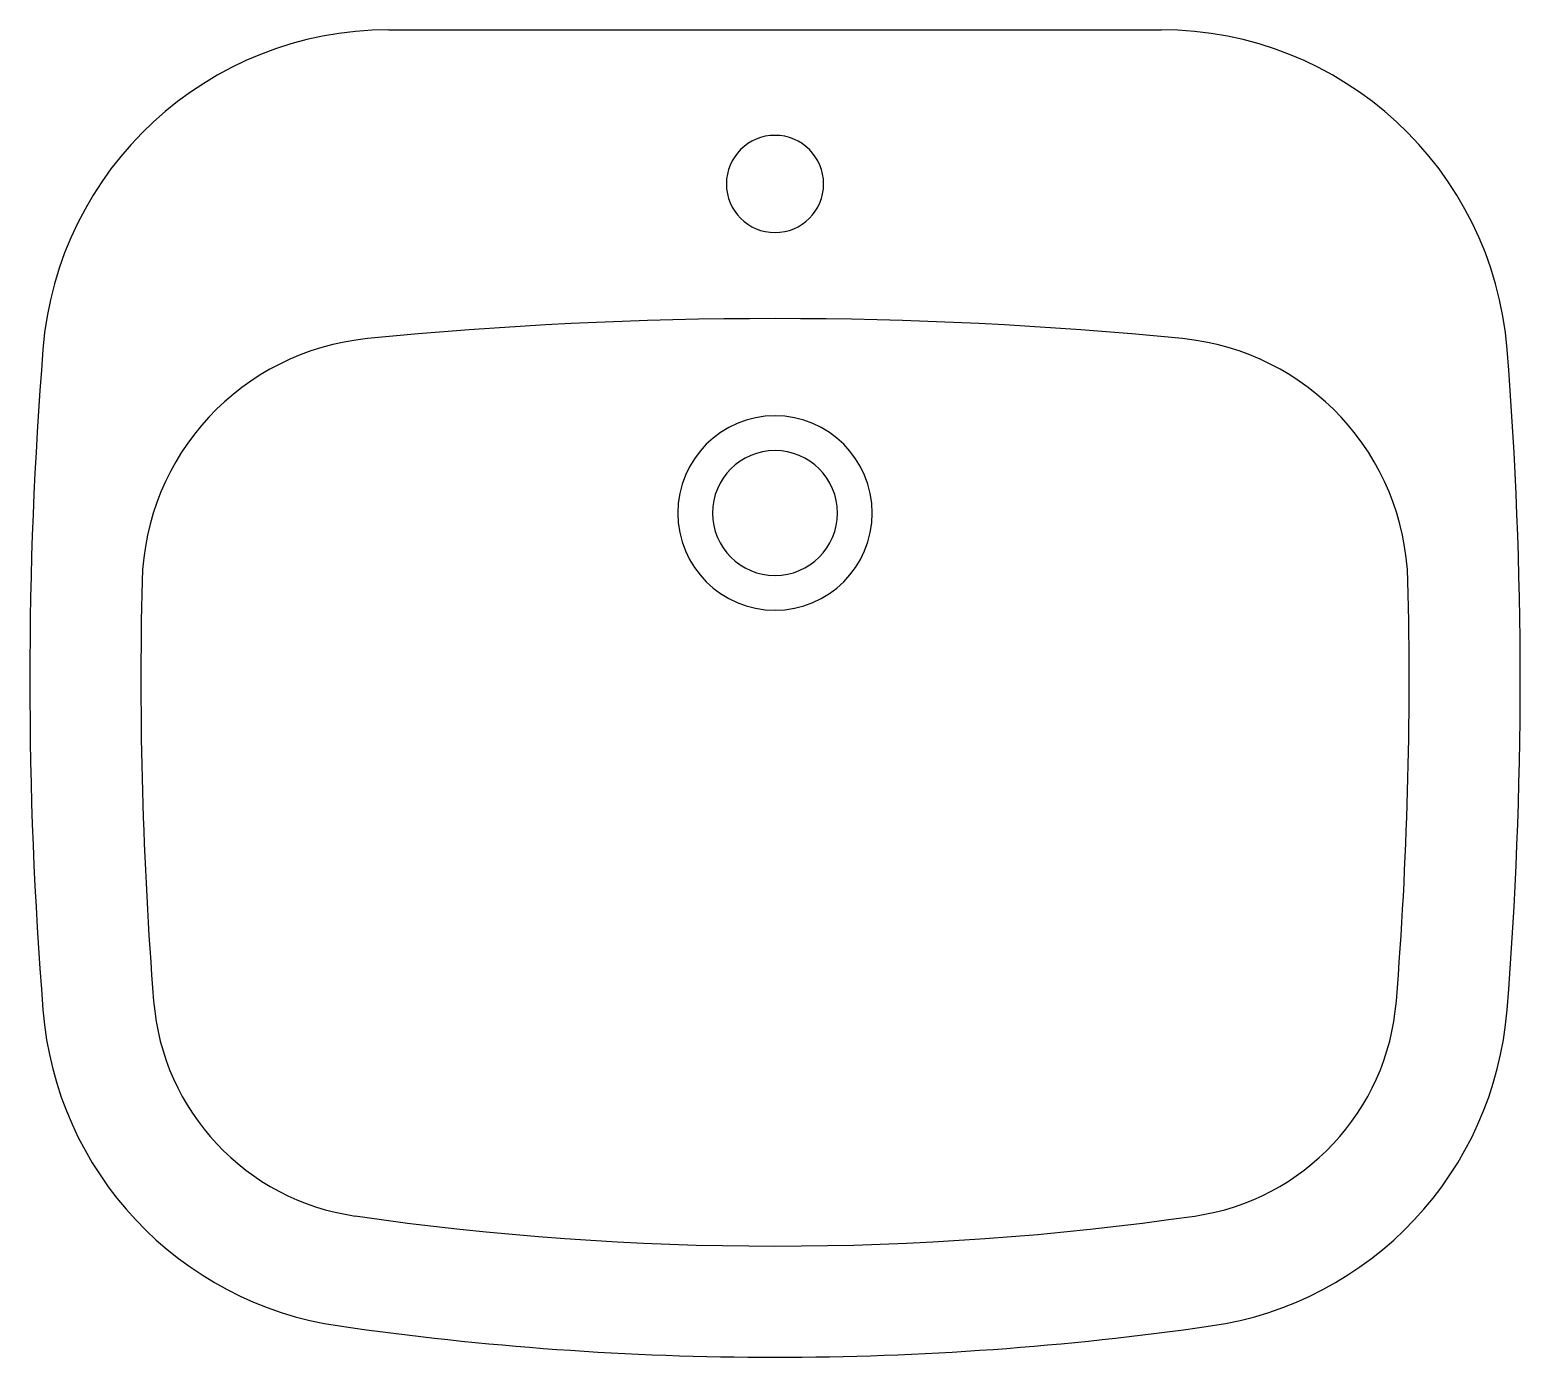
# Model space of a CAD drawing. Extents: x 1953 to 2490, y 1274 to 1752.
import ezdxf

# ---------------------------------------------------------------- set-up
doc = ezdxf.new("R2010")
doc.units = 0
doc.header["$LTSCALE"] = 50
doc.layers.add('FINA', color=6, linetype='CONTINUOUS')
doc.layers.add('GROSSA', color=3, linetype='CONTINUOUS')

msp = doc.modelspace()

# ---------------------------------------------------------------- linework, layer by layer
at = {"layer": 'FINA', "color": 0, "linetype": 'CONTINUOUS'}
for start, end in [(0, 180), (180, 0)]:
    msp.add_arc((2221.16, 1578.35), 35, start, end, dxfattribs=at)
at = {"layer": 'GROSSA', "color": 0, "linetype": 'CONTINUOUS'}
msp.add_line((2082.12, 1752.35), (2360.2, 1752.35), dxfattribs=at)
for centre, radius, start, end in [((2082.12, 1627.35), 125, 89.9999, 175.453), ((2360.2, 1627.35), 125, 4.5474, 90.0001), ((2221.16, 1696.85), 17.5, 0, 180), ((2221.16, 1696.85), 17.5, 180, 0), ((2221.16, 148.33), 1500.02, 84.38498, 95.61502), ((3452.8, 1518.35), 1500, 175.45324, 184.54676), ((2083.2, 1551.58), 90, 95.6151, 178.6097), ((2359.12, 1551.58), 90, 1.3901, 84.3849), ((989.51, 1518.35), 1500.02, 355.45329, 4.54671), ((2221.16, 1578.35), 22.5, 0, 180), ((2221.16, 1578.35), 22.5, 180, 0), ((3452.8, 1518.38), 1460, 178.60855, 184.54719), ((989.51, 1518.38), 1460.02, 355.45285, 1.39145), ((2082.12, 1409.35), 85, 184.5467, 261.8015), ((2360.2, 1409.35), 85, 278.1985, 355.4519), ((2082.12, 1409.35), 125, 184.5459, 261.8014), ((2360.2, 1409.35), 125, 278.1986, 355.4539), ((2221.16, 2374.39), 1060, 261.8013, 278.19817), ((2221.16, 2374.39), 1100, 261.80156, 278.19844)]:
    msp.add_arc(centre, radius, start, end, dxfattribs=at)

doc.saveas('drawing.dxf')
